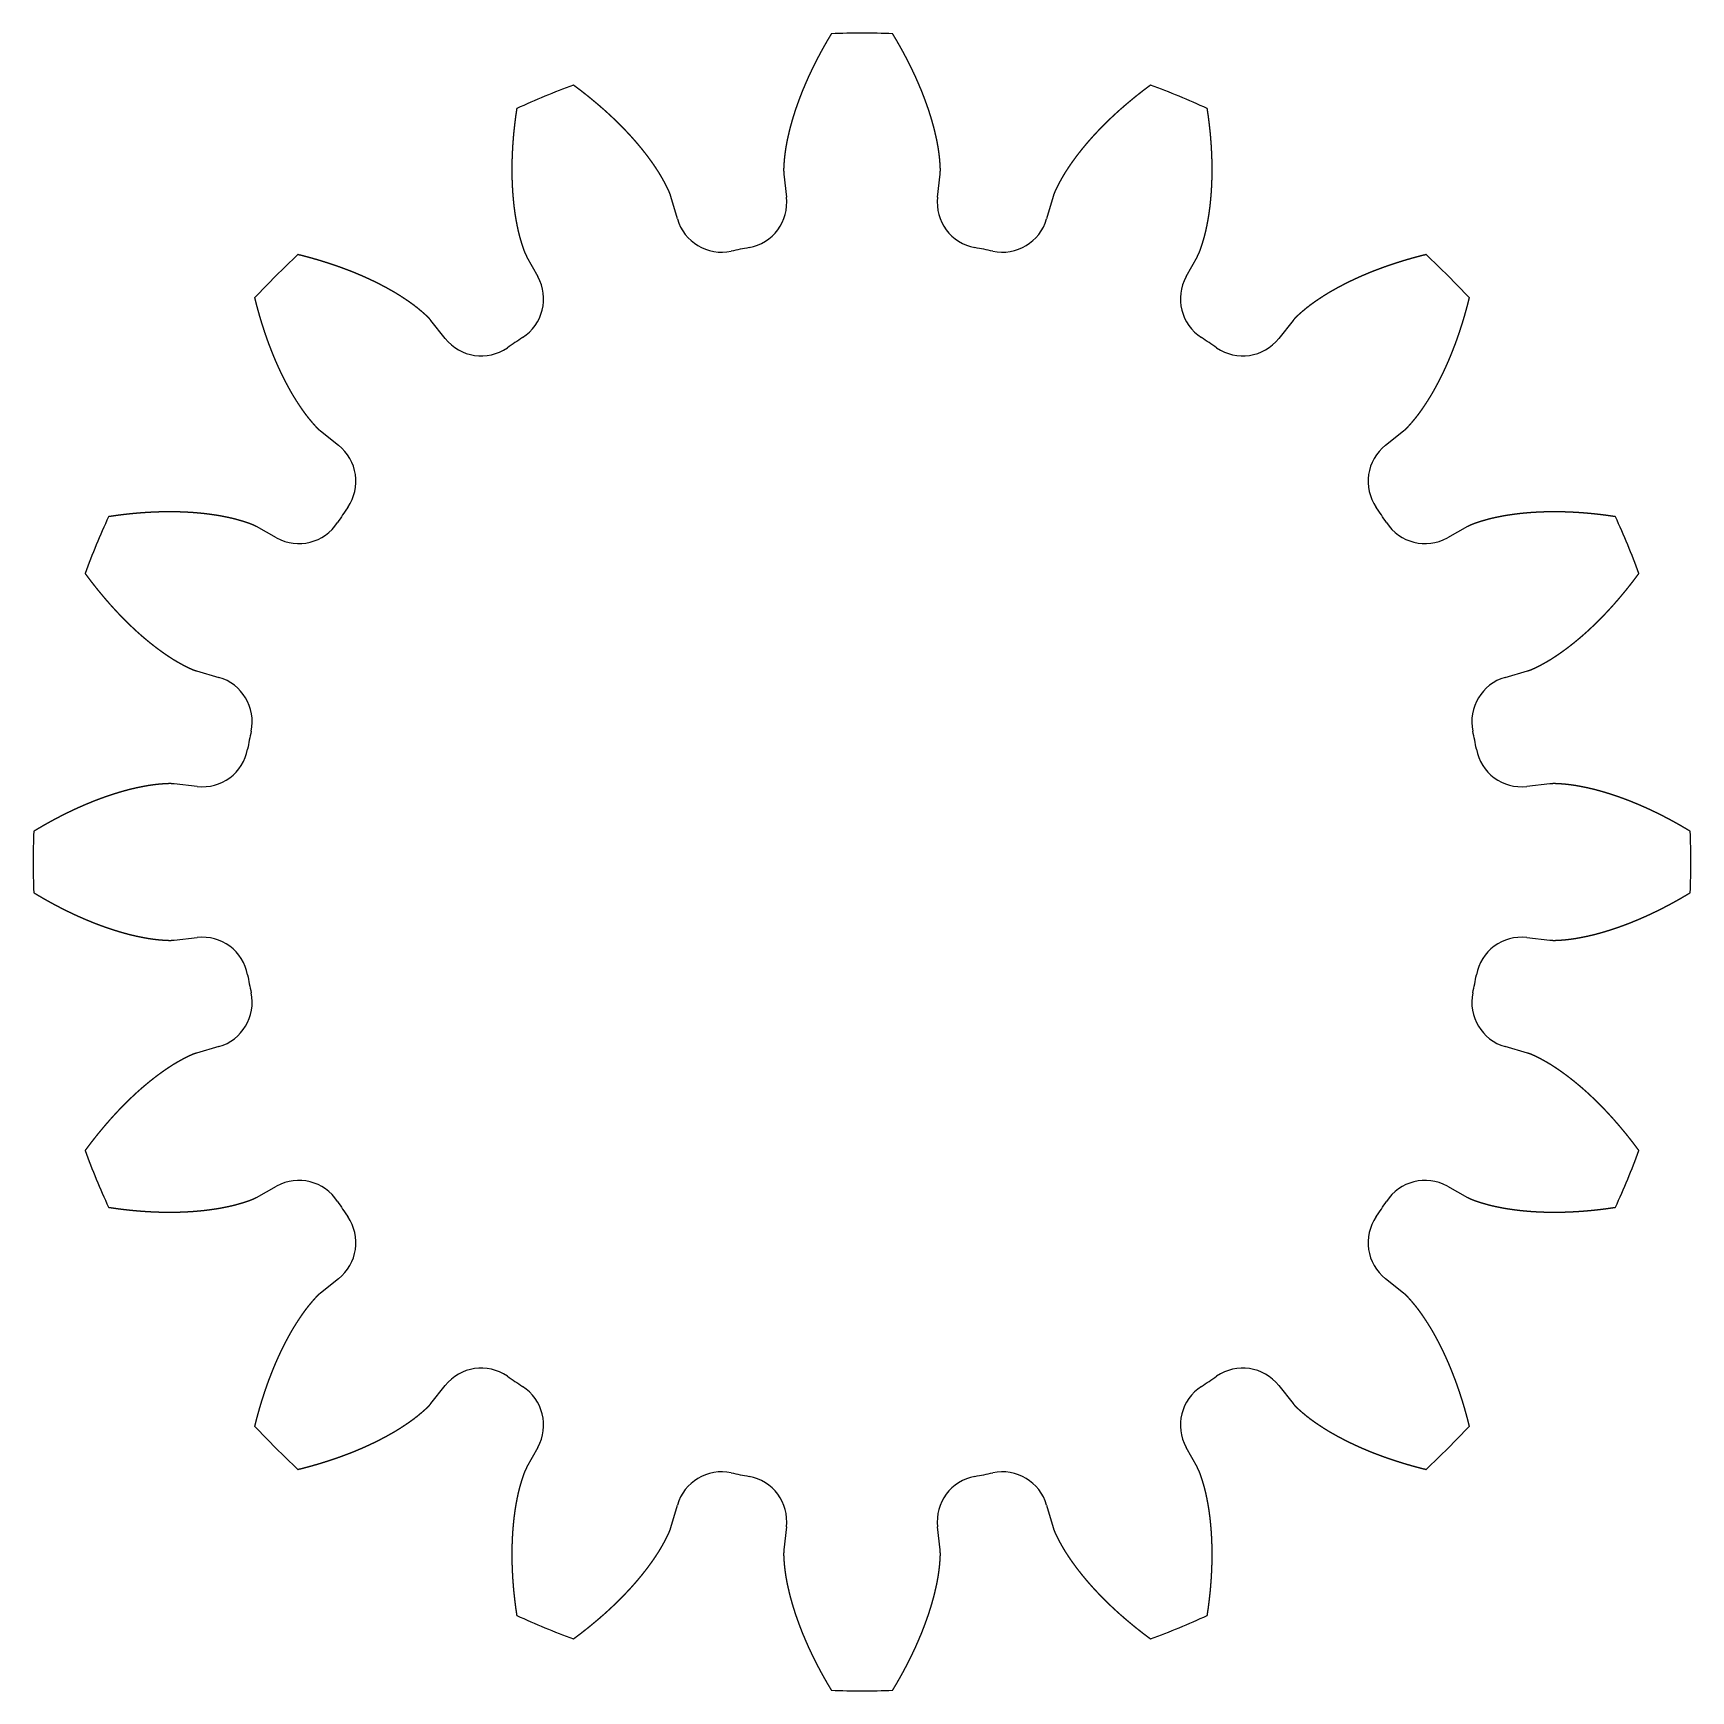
# Model space of a CAD drawing. Header units: millimetres. Extents: x -27 to 27, y -27 to 27.
import ezdxf

# ---------------------------------------------------------------- set-up
doc = ezdxf.new("R2010")
doc.units = ezdxf.units.MM
doc.layers.get('0').update_dxf_attribs({"linetype": 'CONTINUOUS'})

msp = doc.modelspace()

# ---------------------------------------------------------------- linework, layer by layer
for p, q in [((-2.545, 22.409), (-2.46, 21.658)), ((2.46, 21.658), (2.545, 22.409)), ((-6.015, 20.95), (-6.224, 21.677)), ((6.224, 21.677), (6.015, 20.95)), ((-10.926, 19.729), (-10.561, 19.068)), ((10.561, 19.068), (10.926, 19.729)), ((-13.575, 17.054), (-14.046, 17.645)), ((14.046, 17.645), (13.575, 17.054)), ((-17.645, 14.046), (-17.054, 13.575)), ((17.054, 13.575), (17.645, 14.046)), ((-19.068, 10.561), (-19.729, 10.926)), ((19.729, 10.926), (19.068, 10.561)), ((-21.677, 6.224), (-20.95, 6.015)), ((20.95, 6.015), (21.677, 6.224)), ((-21.658, 2.46), (-22.409, 2.545)), ((22.409, 2.545), (21.658, 2.46)), ((-22.409, -2.545), (-21.658, -2.46)), ((21.658, -2.46), (22.409, -2.545)), ((-20.95, -6.015), (-21.677, -6.224)), ((21.677, -6.224), (20.95, -6.015)), ((-19.729, -10.926), (-19.068, -10.561)), ((19.068, -10.561), (19.729, -10.926)), ((-17.054, -13.575), (-17.645, -14.046)), ((17.645, -14.046), (17.054, -13.575)), ((-14.046, -17.645), (-13.575, -17.054)), ((13.575, -17.054), (14.046, -17.645)), ((-10.561, -19.068), (-10.926, -19.729)), ((10.926, -19.729), (10.561, -19.068)), ((-6.224, -21.677), (-6.015, -20.95)), ((6.015, -20.95), (6.224, -21.677)), ((-2.46, -21.658), (-2.545, -22.409)), ((2.545, -22.409), (2.46, -21.658))]:
    msp.add_line(p, q)
for centre, radius, start, end in [((0, 0), 27, 87.881, 92.119), ((0, 0), 27, 110.381, 114.619), ((0, 0), 27, 65.381, 69.619), ((-3.95, 21.489), 1.5, -79.5834, 6.4499), ((3.95, 21.489), 1.5, 173.5501, 259.5834), ((-4.574, 21.365), 1.5, 196.0501, 282.0834), ((4.574, 21.365), 1.5, 257.9166, 343.9499), ((0, 0), 20.349, 100.4166, 102.0834), ((0, 0), 20.349, 77.9166, 79.5834), ((0, 0), 27, 132.881, 137.119), ((0, 0), 27, 42.881, 47.119), ((-11.873, 18.342), 1.5, -57.0834, 28.9499), ((11.873, 18.342), 1.5, 151.0501, 237.0834), ((-12.402, 17.988), 1.5, 218.5501, 304.5834), ((0, 0), 20.349, 122.9166, 124.5834), ((0, 0), 20.349, 55.4166, 57.0834), ((12.402, 17.988), 1.5, 235.4166, 321.4499), ((-17.988, 12.402), 1.5, -34.5834, 51.4499), ((17.988, 12.402), 1.5, 128.5501, 214.5834), ((0, 0), 20.349, 145.4166, 147.0834), ((0, 0), 20.349, 32.9166, 34.5834), ((0, 0), 27, 155.381, 159.619), ((-18.342, 11.873), 1.5, 241.0501, 327.0834), ((18.342, 11.873), 1.5, 212.9166, 298.9499), ((0, 0), 27, 20.381, 24.619), ((-21.365, 4.574), 1.5, -12.0834, 73.9499), ((21.365, 4.574), 1.5, 106.0501, 192.0834), ((0, 0), 20.349, 167.9166, 169.5834), ((0, 0), 20.349, 10.4166, 12.0834), ((-21.489, 3.95), 1.5, 263.5501, 349.5834), ((21.489, 3.95), 1.5, 190.4166, 276.4499), ((0, 0), 27, 177.881, 182.119), ((0, 0), 27, -2.119, 2.119), ((-21.489, -3.95), 1.5, 10.4166, 96.4499), ((21.489, -3.95), 1.5, 83.5501, 169.5834), ((0, 0), 20.349, 190.4166, 192.0834), ((0, 0), 20.349, 347.9166, 349.5834), ((-21.365, -4.574), 1.5, -73.9499, 12.0834), ((21.365, -4.574), 1.5, 167.9166, 253.9499), ((0, 0), 27, 200.381, 204.619), ((0, 0), 27, 335.381, 339.619), ((-18.342, -11.873), 1.5, 32.9166, 118.9499), ((18.342, -11.873), 1.5, 61.0501, 147.0834), ((0, 0), 20.349, 212.9166, 214.5834), ((0, 0), 20.349, 325.4166, 327.0834), ((-17.988, -12.402), 1.5, -51.4499, 34.5834), ((17.988, -12.402), 1.5, 145.4166, 231.4499), ((-12.402, -17.988), 1.5, 55.4166, 141.4499), ((12.402, -17.988), 1.5, 38.5501, 124.5834), ((0, 0), 20.349, 235.4166, 237.0834), ((-11.873, -18.342), 1.5, -28.9499, 57.0834), ((11.873, -18.342), 1.5, 122.9166, 208.9499), ((0, 0), 20.349, 302.9166, 304.5834), ((0, 0), 27, 222.881, 227.119), ((0, 0), 27, 312.881, 317.119), ((-4.574, -21.365), 1.5, 77.9166, 163.9499), ((0, 0), 20.349, 257.9166, 259.5834), ((0, 0), 20.349, 280.4166, 282.0834), ((4.574, -21.365), 1.5, 16.0501, 102.0834), ((-3.95, -21.489), 1.5, -6.4499, 79.5834), ((3.95, -21.489), 1.5, 100.4166, 186.4499), ((0, 0), 27, 245.381, 249.619), ((0, 0), 27, 290.381, 294.619), ((0, 0), 27, 267.881, 272.119)]:
    msp.add_arc(centre, radius, start, end)
for points in [[(-0.998, 26.982), (-1.006, 26.969), (-1.021, 26.944), (-1.044, 26.906), (-1.074, 26.855), (-1.112, 26.792), (-1.149, 26.728), (-1.185, 26.665), (-1.221, 26.601), (-1.257, 26.538), (-1.293, 26.474), (-1.328, 26.41), (-1.362, 26.346), (-1.397, 26.282), (-1.43, 26.218), (-1.464, 26.153), (-1.497, 26.089), (-1.53, 26.025), (-1.562, 25.96), (-1.594, 25.896), (-1.625, 25.831), (-1.656, 25.766), (-1.687, 25.702), (-1.717, 25.637), (-1.747, 25.572), (-1.776, 25.507), (-1.805, 25.442), (-1.833, 25.377), (-1.861, 25.312), (-1.889, 25.246), (-1.916, 25.181), (-1.943, 25.116), (-1.969, 25.05), (-1.995, 24.985), (-2.02, 24.919), (-2.045, 24.854), (-2.069, 24.788), (-2.093, 24.722), (-2.117, 24.657), (-2.14, 24.591), (-2.162, 24.525), (-2.184, 24.459), (-2.205, 24.393), (-2.226, 24.327), (-2.247, 24.261), (-2.267, 24.195), (-2.286, 24.129), (-2.305, 24.063), (-2.323, 23.997), (-2.341, 23.931), (-2.358, 23.864), (-2.374, 23.798), (-2.39, 23.732), (-2.405, 23.666), (-2.42, 23.599), (-2.434, 23.533), (-2.447, 23.467), (-2.46, 23.4), (-2.472, 23.334), (-2.484, 23.268), (-2.495, 23.202), (-2.504, 23.135), (-2.513, 23.069), (-2.521, 23.003), (-2.528, 22.936), (-2.534, 22.87), (-2.539, 22.804), (-2.545, 22.738), (-2.549, 22.672), (-2.552, 22.606), (-2.553, 22.54), (-2.552, 22.487), (-2.549, 22.448), (-2.546, 22.422), (-2.545, 22.409)], [(2.545, 22.409), (2.546, 22.422), (2.549, 22.448), (2.552, 22.487), (2.553, 22.54), (2.552, 22.606), (2.549, 22.672), (2.545, 22.738), (2.539, 22.804), (2.534, 22.87), (2.528, 22.936), (2.521, 23.003), (2.513, 23.069), (2.504, 23.135), (2.495, 23.202), (2.484, 23.268), (2.472, 23.334), (2.46, 23.4), (2.447, 23.467), (2.434, 23.533), (2.42, 23.599), (2.405, 23.666), (2.39, 23.732), (2.374, 23.798), (2.358, 23.864), (2.341, 23.931), (2.323, 23.997), (2.305, 24.063), (2.286, 24.129), (2.267, 24.195), (2.247, 24.261), (2.226, 24.327), (2.205, 24.393), (2.184, 24.459), (2.162, 24.525), (2.14, 24.591), (2.117, 24.657), (2.093, 24.722), (2.069, 24.788), (2.045, 24.854), (2.02, 24.919), (1.995, 24.985), (1.969, 25.05), (1.943, 25.116), (1.916, 25.181), (1.889, 25.246), (1.861, 25.312), (1.833, 25.377), (1.805, 25.442), (1.776, 25.507), (1.747, 25.572), (1.717, 25.637), (1.687, 25.702), (1.656, 25.766), (1.625, 25.831), (1.594, 25.896), (1.562, 25.96), (1.53, 26.025), (1.497, 26.089), (1.464, 26.153), (1.43, 26.218), (1.397, 26.282), (1.362, 26.346), (1.328, 26.41), (1.293, 26.474), (1.257, 26.538), (1.221, 26.601), (1.185, 26.665), (1.149, 26.728), (1.112, 26.792), (1.074, 26.855), (1.044, 26.906), (1.021, 26.944), (1.006, 26.969), (0.998, 26.982)], [(-6.224, 21.677), (-6.228, 21.689), (-6.236, 21.715), (-6.248, 21.752), (-6.267, 21.801), (-6.293, 21.862), (-6.321, 21.921), (-6.351, 21.981), (-6.381, 22.04), (-6.411, 22.099), (-6.442, 22.158), (-6.474, 22.216), (-6.506, 22.275), (-6.54, 22.333), (-6.574, 22.39), (-6.609, 22.447), (-6.645, 22.504), (-6.682, 22.561), (-6.719, 22.617), (-6.757, 22.673), (-6.795, 22.729), (-6.834, 22.785), (-6.874, 22.84), (-6.914, 22.895), (-6.954, 22.95), (-6.995, 23.005), (-7.037, 23.059), (-7.079, 23.113), (-7.122, 23.167), (-7.165, 23.221), (-7.209, 23.274), (-7.253, 23.327), (-7.297, 23.38), (-7.342, 23.433), (-7.388, 23.486), (-7.434, 23.538), (-7.48, 23.59), (-7.527, 23.642), (-7.574, 23.693), (-7.622, 23.744), (-7.67, 23.796), (-7.718, 23.846), (-7.767, 23.897), (-7.816, 23.947), (-7.866, 23.998), (-7.916, 24.048), (-7.967, 24.097), (-8.017, 24.147), (-8.069, 24.196), (-8.12, 24.245), (-8.172, 24.294), (-8.225, 24.342), (-8.277, 24.391), (-8.33, 24.439), (-8.384, 24.487), (-8.437, 24.534), (-8.492, 24.582), (-8.546, 24.629), (-8.601, 24.676), (-8.656, 24.723), (-8.712, 24.769), (-8.767, 24.816), (-8.824, 24.862), (-8.88, 24.908), (-8.937, 24.953), (-8.994, 24.999), (-9.052, 25.044), (-9.109, 25.089), (-9.167, 25.133), (-9.226, 25.178), (-9.285, 25.222), (-9.332, 25.257), (-9.367, 25.284), (-9.391, 25.301), (-9.403, 25.31)], [(9.403, 25.31), (9.391, 25.301), (9.367, 25.284), (9.332, 25.257), (9.285, 25.222), (9.226, 25.178), (9.167, 25.133), (9.109, 25.089), (9.052, 25.044), (8.994, 24.999), (8.937, 24.953), (8.88, 24.908), (8.824, 24.862), (8.767, 24.816), (8.712, 24.769), (8.656, 24.723), (8.601, 24.676), (8.546, 24.629), (8.492, 24.582), (8.437, 24.534), (8.384, 24.487), (8.33, 24.439), (8.277, 24.391), (8.225, 24.342), (8.172, 24.294), (8.12, 24.245), (8.069, 24.196), (8.017, 24.147), (7.967, 24.097), (7.916, 24.048), (7.866, 23.998), (7.816, 23.947), (7.767, 23.897), (7.718, 23.846), (7.67, 23.796), (7.622, 23.744), (7.574, 23.693), (7.527, 23.642), (7.48, 23.59), (7.434, 23.538), (7.388, 23.486), (7.342, 23.433), (7.297, 23.38), (7.253, 23.327), (7.209, 23.274), (7.165, 23.221), (7.122, 23.167), (7.079, 23.113), (7.037, 23.059), (6.995, 23.005), (6.954, 22.95), (6.914, 22.895), (6.874, 22.84), (6.834, 22.785), (6.795, 22.729), (6.757, 22.673), (6.719, 22.617), (6.682, 22.561), (6.645, 22.504), (6.609, 22.447), (6.574, 22.39), (6.54, 22.333), (6.506, 22.275), (6.474, 22.216), (6.442, 22.158), (6.411, 22.099), (6.381, 22.04), (6.351, 21.981), (6.321, 21.921), (6.293, 21.862), (6.267, 21.801), (6.248, 21.752), (6.236, 21.715), (6.228, 21.689), (6.224, 21.677)], [(-11.248, 24.546), (-11.25, 24.531), (-11.254, 24.502), (-11.261, 24.458), (-11.269, 24.4), (-11.28, 24.327), (-11.29, 24.254), (-11.299, 24.182), (-11.308, 24.109), (-11.317, 24.036), (-11.325, 23.964), (-11.333, 23.891), (-11.341, 23.819), (-11.348, 23.747), (-11.355, 23.675), (-11.361, 23.602), (-11.367, 23.53), (-11.372, 23.458), (-11.378, 23.387), (-11.382, 23.315), (-11.387, 23.243), (-11.39, 23.171), (-11.394, 23.1), (-11.397, 23.028), (-11.4, 22.957), (-11.402, 22.886), (-11.404, 22.815), (-11.405, 22.743), (-11.406, 22.673), (-11.407, 22.602), (-11.407, 22.531), (-11.406, 22.46), (-11.406, 22.39), (-11.404, 22.32), (-11.403, 22.249), (-11.4, 22.179), (-11.398, 22.109), (-11.395, 22.039), (-11.391, 21.97), (-11.387, 21.9), (-11.383, 21.831), (-11.378, 21.761), (-11.372, 21.692), (-11.366, 21.623), (-11.36, 21.555), (-11.353, 21.486), (-11.346, 21.418), (-11.338, 21.349), (-11.329, 21.281), (-11.32, 21.213), (-11.311, 21.146), (-11.301, 21.078), (-11.29, 21.011), (-11.279, 20.944), (-11.267, 20.877), (-11.254, 20.81), (-11.241, 20.744), (-11.228, 20.678), (-11.214, 20.612), (-11.199, 20.546), (-11.184, 20.481), (-11.167, 20.416), (-11.15, 20.351), (-11.132, 20.287), (-11.113, 20.223), (-11.093, 20.16), (-11.073, 20.096), (-11.052, 20.033), (-11.031, 19.971), (-11.009, 19.908), (-10.984, 19.847), (-10.963, 19.799), (-10.945, 19.764), (-10.933, 19.741), (-10.926, 19.729)], [(10.926, 19.729), (10.933, 19.741), (10.945, 19.764), (10.963, 19.799), (10.984, 19.847), (11.009, 19.908), (11.031, 19.971), (11.052, 20.033), (11.073, 20.096), (11.093, 20.16), (11.113, 20.223), (11.132, 20.287), (11.15, 20.351), (11.167, 20.416), (11.184, 20.481), (11.199, 20.546), (11.214, 20.612), (11.228, 20.678), (11.241, 20.744), (11.254, 20.81), (11.267, 20.877), (11.279, 20.944), (11.29, 21.011), (11.301, 21.078), (11.311, 21.146), (11.32, 21.213), (11.329, 21.281), (11.338, 21.349), (11.346, 21.418), (11.353, 21.486), (11.36, 21.555), (11.366, 21.623), (11.372, 21.692), (11.378, 21.761), (11.383, 21.831), (11.387, 21.9), (11.391, 21.97), (11.395, 22.039), (11.398, 22.109), (11.4, 22.179), (11.403, 22.249), (11.404, 22.32), (11.406, 22.39), (11.406, 22.46), (11.407, 22.531), (11.407, 22.602), (11.406, 22.673), (11.405, 22.743), (11.404, 22.815), (11.402, 22.886), (11.4, 22.957), (11.397, 23.028), (11.394, 23.1), (11.39, 23.171), (11.387, 23.243), (11.382, 23.315), (11.378, 23.387), (11.372, 23.458), (11.367, 23.53), (11.361, 23.602), (11.355, 23.675), (11.348, 23.747), (11.341, 23.819), (11.333, 23.891), (11.325, 23.964), (11.317, 24.036), (11.308, 24.109), (11.299, 24.182), (11.29, 24.254), (11.28, 24.327), (11.269, 24.4), (11.261, 24.458), (11.254, 24.502), (11.25, 24.531), (11.248, 24.546)], [(-14.046, 17.645), (-14.054, 17.655), (-14.071, 17.675), (-14.097, 17.705), (-14.133, 17.743), (-14.18, 17.789), (-14.229, 17.834), (-14.279, 17.877), (-14.329, 17.921), (-14.38, 17.963), (-14.431, 18.006), (-14.483, 18.048), (-14.535, 18.089), (-14.588, 18.13), (-14.642, 18.17), (-14.696, 18.209), (-14.752, 18.248), (-14.807, 18.286), (-14.863, 18.324), (-14.919, 18.361), (-14.976, 18.398), (-15.033, 18.435), (-15.091, 18.471), (-15.149, 18.507), (-15.207, 18.542), (-15.266, 18.577), (-15.326, 18.611), (-15.385, 18.645), (-15.445, 18.678), (-15.506, 18.711), (-15.567, 18.744), (-15.628, 18.776), (-15.689, 18.808), (-15.751, 18.84), (-15.813, 18.871), (-15.875, 18.901), (-15.938, 18.932), (-16.001, 18.962), (-16.064, 18.991), (-16.128, 19.02), (-16.192, 19.049), (-16.256, 19.078), (-16.321, 19.106), (-16.386, 19.133), (-16.451, 19.161), (-16.516, 19.188), (-16.582, 19.214), (-16.648, 19.241), (-16.714, 19.266), (-16.78, 19.292), (-16.847, 19.317), (-16.914, 19.342), (-16.981, 19.367), (-17.049, 19.391), (-17.116, 19.415), (-17.184, 19.438), (-17.252, 19.461), (-17.321, 19.484), (-17.389, 19.506), (-17.458, 19.528), (-17.527, 19.55), (-17.597, 19.572), (-17.666, 19.593), (-17.736, 19.613), (-17.806, 19.634), (-17.876, 19.654), (-17.946, 19.674), (-18.017, 19.693), (-18.088, 19.712), (-18.159, 19.731), (-18.23, 19.749), (-18.287, 19.763), (-18.33, 19.774), (-18.359, 19.781), (-18.373, 19.785)], [(18.373, 19.785), (18.359, 19.781), (18.33, 19.774), (18.287, 19.763), (18.23, 19.749), (18.159, 19.731), (18.088, 19.712), (18.017, 19.693), (17.946, 19.674), (17.876, 19.654), (17.806, 19.634), (17.736, 19.613), (17.666, 19.593), (17.597, 19.572), (17.527, 19.55), (17.458, 19.528), (17.389, 19.506), (17.321, 19.484), (17.252, 19.461), (17.184, 19.438), (17.116, 19.415), (17.049, 19.391), (16.981, 19.367), (16.914, 19.342), (16.847, 19.317), (16.78, 19.292), (16.714, 19.266), (16.648, 19.241), (16.582, 19.214), (16.516, 19.188), (16.451, 19.161), (16.386, 19.133), (16.321, 19.106), (16.256, 19.078), (16.192, 19.049), (16.128, 19.02), (16.064, 18.991), (16.001, 18.962), (15.938, 18.932), (15.875, 18.901), (15.813, 18.871), (15.751, 18.84), (15.689, 18.808), (15.628, 18.776), (15.567, 18.744), (15.506, 18.711), (15.445, 18.678), (15.385, 18.645), (15.326, 18.611), (15.266, 18.577), (15.207, 18.542), (15.149, 18.507), (15.091, 18.471), (15.033, 18.435), (14.976, 18.398), (14.919, 18.361), (14.863, 18.324), (14.807, 18.286), (14.752, 18.248), (14.696, 18.209), (14.642, 18.17), (14.588, 18.13), (14.535, 18.089), (14.483, 18.048), (14.431, 18.006), (14.38, 17.963), (14.329, 17.921), (14.279, 17.877), (14.229, 17.834), (14.18, 17.789), (14.133, 17.743), (14.097, 17.705), (14.071, 17.675), (14.054, 17.655), (14.046, 17.645)], [(-19.785, 18.373), (-19.781, 18.359), (-19.774, 18.33), (-19.763, 18.287), (-19.749, 18.23), (-19.731, 18.159), (-19.712, 18.088), (-19.693, 18.017), (-19.674, 17.946), (-19.654, 17.876), (-19.634, 17.806), (-19.613, 17.736), (-19.593, 17.666), (-19.572, 17.597), (-19.55, 17.527), (-19.528, 17.458), (-19.506, 17.389), (-19.484, 17.321), (-19.461, 17.252), (-19.438, 17.184), (-19.415, 17.116), (-19.391, 17.049), (-19.367, 16.981), (-19.342, 16.914), (-19.317, 16.847), (-19.292, 16.78), (-19.266, 16.714), (-19.241, 16.648), (-19.214, 16.582), (-19.188, 16.516), (-19.161, 16.451), (-19.133, 16.386), (-19.106, 16.321), (-19.078, 16.256), (-19.049, 16.192), (-19.02, 16.128), (-18.991, 16.064), (-18.962, 16.001), (-18.932, 15.938), (-18.901, 15.875), (-18.871, 15.813), (-18.84, 15.751), (-18.808, 15.689), (-18.776, 15.628), (-18.744, 15.567), (-18.711, 15.506), (-18.678, 15.445), (-18.645, 15.385), (-18.611, 15.326), (-18.577, 15.266), (-18.542, 15.207), (-18.507, 15.149), (-18.471, 15.091), (-18.435, 15.033), (-18.398, 14.976), (-18.361, 14.919), (-18.324, 14.863), (-18.286, 14.807), (-18.248, 14.752), (-18.209, 14.696), (-18.17, 14.642), (-18.13, 14.588), (-18.089, 14.535), (-18.048, 14.483), (-18.006, 14.431), (-17.963, 14.38), (-17.921, 14.329), (-17.877, 14.279), (-17.834, 14.229), (-17.789, 14.18), (-17.743, 14.133), (-17.705, 14.097), (-17.675, 14.071), (-17.655, 14.054), (-17.645, 14.046)], [(17.645, 14.046), (17.655, 14.054), (17.675, 14.071), (17.705, 14.097), (17.743, 14.133), (17.789, 14.18), (17.834, 14.229), (17.877, 14.279), (17.921, 14.329), (17.963, 14.38), (18.006, 14.431), (18.048, 14.483), (18.089, 14.535), (18.13, 14.588), (18.17, 14.642), (18.209, 14.696), (18.248, 14.752), (18.286, 14.807), (18.324, 14.863), (18.361, 14.919), (18.398, 14.976), (18.435, 15.033), (18.471, 15.091), (18.507, 15.149), (18.542, 15.207), (18.577, 15.266), (18.611, 15.326), (18.645, 15.385), (18.678, 15.445), (18.711, 15.506), (18.744, 15.567), (18.776, 15.628), (18.808, 15.689), (18.84, 15.751), (18.871, 15.813), (18.901, 15.875), (18.932, 15.938), (18.962, 16.001), (18.991, 16.064), (19.02, 16.128), (19.049, 16.192), (19.078, 16.256), (19.106, 16.321), (19.133, 16.386), (19.161, 16.451), (19.188, 16.516), (19.214, 16.582), (19.241, 16.648), (19.266, 16.714), (19.292, 16.78), (19.317, 16.847), (19.342, 16.914), (19.367, 16.981), (19.391, 17.049), (19.415, 17.116), (19.438, 17.184), (19.461, 17.252), (19.484, 17.321), (19.506, 17.389), (19.528, 17.458), (19.55, 17.527), (19.572, 17.597), (19.593, 17.666), (19.613, 17.736), (19.634, 17.806), (19.654, 17.876), (19.674, 17.946), (19.693, 18.017), (19.712, 18.088), (19.731, 18.159), (19.749, 18.23), (19.763, 18.287), (19.774, 18.33), (19.781, 18.359), (19.785, 18.373)], [(-19.729, 10.926), (-19.741, 10.933), (-19.764, 10.945), (-19.799, 10.963), (-19.847, 10.984), (-19.908, 11.009), (-19.971, 11.031), (-20.033, 11.052), (-20.096, 11.073), (-20.16, 11.093), (-20.223, 11.113), (-20.287, 11.132), (-20.351, 11.15), (-20.416, 11.167), (-20.481, 11.184), (-20.546, 11.199), (-20.612, 11.214), (-20.678, 11.228), (-20.744, 11.241), (-20.81, 11.254), (-20.877, 11.267), (-20.944, 11.279), (-21.011, 11.29), (-21.078, 11.301), (-21.146, 11.311), (-21.213, 11.32), (-21.281, 11.329), (-21.349, 11.338), (-21.418, 11.346), (-21.486, 11.353), (-21.555, 11.36), (-21.623, 11.366), (-21.692, 11.372), (-21.761, 11.378), (-21.831, 11.383), (-21.9, 11.387), (-21.97, 11.391), (-22.039, 11.395), (-22.109, 11.398), (-22.179, 11.4), (-22.249, 11.403), (-22.32, 11.404), (-22.39, 11.406), (-22.46, 11.406), (-22.531, 11.407), (-22.602, 11.407), (-22.673, 11.406), (-22.743, 11.405), (-22.815, 11.404), (-22.886, 11.402), (-22.957, 11.4), (-23.028, 11.397), (-23.1, 11.394), (-23.171, 11.39), (-23.243, 11.387), (-23.315, 11.382), (-23.387, 11.378), (-23.458, 11.372), (-23.53, 11.367), (-23.602, 11.361), (-23.675, 11.355), (-23.747, 11.348), (-23.819, 11.341), (-23.891, 11.333), (-23.964, 11.325), (-24.036, 11.317), (-24.109, 11.308), (-24.182, 11.299), (-24.254, 11.29), (-24.327, 11.28), (-24.4, 11.269), (-24.458, 11.261), (-24.502, 11.254), (-24.531, 11.25), (-24.546, 11.248)], [(24.546, 11.248), (24.531, 11.25), (24.502, 11.254), (24.458, 11.261), (24.4, 11.269), (24.327, 11.28), (24.254, 11.29), (24.182, 11.299), (24.109, 11.308), (24.036, 11.317), (23.964, 11.325), (23.891, 11.333), (23.819, 11.341), (23.747, 11.348), (23.675, 11.355), (23.602, 11.361), (23.53, 11.367), (23.458, 11.372), (23.387, 11.378), (23.315, 11.382), (23.243, 11.387), (23.171, 11.39), (23.1, 11.394), (23.028, 11.397), (22.957, 11.4), (22.886, 11.402), (22.815, 11.404), (22.743, 11.405), (22.673, 11.406), (22.602, 11.407), (22.531, 11.407), (22.46, 11.406), (22.39, 11.406), (22.32, 11.404), (22.249, 11.403), (22.179, 11.4), (22.109, 11.398), (22.039, 11.395), (21.97, 11.391), (21.9, 11.387), (21.831, 11.383), (21.761, 11.378), (21.692, 11.372), (21.623, 11.366), (21.555, 11.36), (21.486, 11.353), (21.418, 11.346), (21.349, 11.338), (21.281, 11.329), (21.213, 11.32), (21.146, 11.311), (21.078, 11.301), (21.011, 11.29), (20.944, 11.279), (20.877, 11.267), (20.81, 11.254), (20.744, 11.241), (20.678, 11.228), (20.612, 11.214), (20.546, 11.199), (20.481, 11.184), (20.416, 11.167), (20.351, 11.15), (20.287, 11.132), (20.223, 11.113), (20.16, 11.093), (20.096, 11.073), (20.033, 11.052), (19.971, 11.031), (19.908, 11.009), (19.847, 10.984), (19.799, 10.963), (19.764, 10.945), (19.741, 10.933), (19.729, 10.926)], [(-25.31, 9.403), (-25.301, 9.391), (-25.284, 9.367), (-25.257, 9.332), (-25.222, 9.285), (-25.178, 9.226), (-25.133, 9.167), (-25.089, 9.109), (-25.044, 9.052), (-24.999, 8.994), (-24.953, 8.937), (-24.908, 8.88), (-24.862, 8.824), (-24.816, 8.767), (-24.769, 8.712), (-24.723, 8.656), (-24.676, 8.601), (-24.629, 8.546), (-24.582, 8.492), (-24.534, 8.437), (-24.487, 8.384), (-24.439, 8.33), (-24.391, 8.277), (-24.342, 8.225), (-24.294, 8.172), (-24.245, 8.12), (-24.196, 8.069), (-24.147, 8.017), (-24.097, 7.967), (-24.048, 7.916), (-23.998, 7.866), (-23.947, 7.816), (-23.897, 7.767), (-23.846, 7.718), (-23.796, 7.67), (-23.744, 7.622), (-23.693, 7.574), (-23.642, 7.527), (-23.59, 7.48), (-23.538, 7.434), (-23.486, 7.388), (-23.433, 7.342), (-23.38, 7.297), (-23.327, 7.253), (-23.274, 7.209), (-23.221, 7.165), (-23.167, 7.122), (-23.113, 7.079), (-23.059, 7.037), (-23.005, 6.995), (-22.95, 6.954), (-22.895, 6.914), (-22.84, 6.874), (-22.785, 6.834), (-22.729, 6.795), (-22.673, 6.757), (-22.617, 6.719), (-22.561, 6.682), (-22.504, 6.645), (-22.447, 6.609), (-22.39, 6.574), (-22.333, 6.54), (-22.275, 6.506), (-22.216, 6.474), (-22.158, 6.442), (-22.099, 6.411), (-22.04, 6.381), (-21.981, 6.351), (-21.921, 6.321), (-21.862, 6.293), (-21.801, 6.267), (-21.752, 6.248), (-21.715, 6.236), (-21.689, 6.228), (-21.677, 6.224)], [(21.677, 6.224), (21.689, 6.228), (21.715, 6.236), (21.752, 6.248), (21.801, 6.267), (21.862, 6.293), (21.921, 6.321), (21.981, 6.351), (22.04, 6.381), (22.099, 6.411), (22.158, 6.442), (22.216, 6.474), (22.275, 6.506), (22.333, 6.54), (22.39, 6.574), (22.447, 6.609), (22.504, 6.645), (22.561, 6.682), (22.617, 6.719), (22.673, 6.757), (22.729, 6.795), (22.785, 6.834), (22.84, 6.874), (22.895, 6.914), (22.95, 6.954), (23.005, 6.995), (23.059, 7.037), (23.113, 7.079), (23.167, 7.122), (23.221, 7.165), (23.274, 7.209), (23.327, 7.253), (23.38, 7.297), (23.433, 7.342), (23.486, 7.388), (23.538, 7.434), (23.59, 7.48), (23.642, 7.527), (23.693, 7.574), (23.744, 7.622), (23.796, 7.67), (23.846, 7.718), (23.897, 7.767), (23.947, 7.816), (23.998, 7.866), (24.048, 7.916), (24.097, 7.967), (24.147, 8.017), (24.196, 8.069), (24.245, 8.12), (24.294, 8.172), (24.342, 8.225), (24.391, 8.277), (24.439, 8.33), (24.487, 8.384), (24.534, 8.437), (24.582, 8.492), (24.629, 8.546), (24.676, 8.601), (24.723, 8.656), (24.769, 8.712), (24.816, 8.767), (24.862, 8.824), (24.908, 8.88), (24.953, 8.937), (24.999, 8.994), (25.044, 9.052), (25.089, 9.109), (25.133, 9.167), (25.178, 9.226), (25.222, 9.285), (25.257, 9.332), (25.284, 9.367), (25.301, 9.391), (25.31, 9.403)], [(-22.409, 2.545), (-22.422, 2.546), (-22.448, 2.549), (-22.487, 2.552), (-22.54, 2.553), (-22.606, 2.552), (-22.672, 2.549), (-22.738, 2.545), (-22.804, 2.539), (-22.87, 2.534), (-22.936, 2.528), (-23.003, 2.521), (-23.069, 2.513), (-23.135, 2.504), (-23.202, 2.495), (-23.268, 2.484), (-23.334, 2.472), (-23.4, 2.46), (-23.467, 2.447), (-23.533, 2.434), (-23.599, 2.42), (-23.666, 2.405), (-23.732, 2.39), (-23.798, 2.374), (-23.864, 2.358), (-23.931, 2.341), (-23.997, 2.323), (-24.063, 2.305), (-24.129, 2.286), (-24.195, 2.267), (-24.261, 2.247), (-24.327, 2.226), (-24.393, 2.205), (-24.459, 2.184), (-24.525, 2.162), (-24.591, 2.14), (-24.657, 2.117), (-24.722, 2.093), (-24.788, 2.069), (-24.854, 2.045), (-24.919, 2.02), (-24.985, 1.995), (-25.05, 1.969), (-25.116, 1.943), (-25.181, 1.916), (-25.246, 1.889), (-25.312, 1.861), (-25.377, 1.833), (-25.442, 1.805), (-25.507, 1.776), (-25.572, 1.747), (-25.637, 1.717), (-25.702, 1.687), (-25.766, 1.656), (-25.831, 1.625), (-25.896, 1.594), (-25.96, 1.562), (-26.025, 1.53), (-26.089, 1.497), (-26.153, 1.464), (-26.218, 1.43), (-26.282, 1.397), (-26.346, 1.362), (-26.41, 1.328), (-26.474, 1.293), (-26.538, 1.257), (-26.601, 1.221), (-26.665, 1.185), (-26.728, 1.149), (-26.792, 1.112), (-26.855, 1.074), (-26.906, 1.044), (-26.944, 1.021), (-26.969, 1.006), (-26.982, 0.998)], [(26.982, 0.998), (26.969, 1.006), (26.944, 1.021), (26.906, 1.044), (26.855, 1.074), (26.792, 1.112), (26.728, 1.149), (26.665, 1.185), (26.601, 1.221), (26.538, 1.257), (26.474, 1.293), (26.41, 1.328), (26.346, 1.362), (26.282, 1.397), (26.218, 1.43), (26.153, 1.464), (26.089, 1.497), (26.025, 1.53), (25.96, 1.562), (25.896, 1.594), (25.831, 1.625), (25.766, 1.656), (25.702, 1.687), (25.637, 1.717), (25.572, 1.747), (25.507, 1.776), (25.442, 1.805), (25.377, 1.833), (25.312, 1.861), (25.246, 1.889), (25.181, 1.916), (25.116, 1.943), (25.05, 1.969), (24.985, 1.995), (24.919, 2.02), (24.854, 2.045), (24.788, 2.069), (24.722, 2.093), (24.657, 2.117), (24.591, 2.14), (24.525, 2.162), (24.459, 2.184), (24.393, 2.205), (24.327, 2.226), (24.261, 2.247), (24.195, 2.267), (24.129, 2.286), (24.063, 2.305), (23.997, 2.323), (23.931, 2.341), (23.864, 2.358), (23.798, 2.374), (23.732, 2.39), (23.666, 2.405), (23.599, 2.42), (23.533, 2.434), (23.467, 2.447), (23.4, 2.46), (23.334, 2.472), (23.268, 2.484), (23.202, 2.495), (23.135, 2.504), (23.069, 2.513), (23.003, 2.521), (22.936, 2.528), (22.87, 2.534), (22.804, 2.539), (22.738, 2.545), (22.672, 2.549), (22.606, 2.552), (22.54, 2.553), (22.487, 2.552), (22.448, 2.549), (22.422, 2.546), (22.409, 2.545)], [(-26.982, -0.998), (-26.969, -1.006), (-26.944, -1.021), (-26.906, -1.044), (-26.855, -1.074), (-26.792, -1.112), (-26.728, -1.149), (-26.665, -1.185), (-26.601, -1.221), (-26.538, -1.257), (-26.474, -1.293), (-26.41, -1.328), (-26.346, -1.362), (-26.282, -1.397), (-26.218, -1.43), (-26.153, -1.464), (-26.089, -1.497), (-26.025, -1.53), (-25.96, -1.562), (-25.896, -1.594), (-25.831, -1.625), (-25.766, -1.656), (-25.702, -1.687), (-25.637, -1.717), (-25.572, -1.747), (-25.507, -1.776), (-25.442, -1.805), (-25.377, -1.833), (-25.312, -1.861), (-25.246, -1.889), (-25.181, -1.916), (-25.116, -1.943), (-25.05, -1.969), (-24.985, -1.995), (-24.919, -2.02), (-24.854, -2.045), (-24.788, -2.069), (-24.722, -2.093), (-24.657, -2.117), (-24.591, -2.14), (-24.525, -2.162), (-24.459, -2.184), (-24.393, -2.205), (-24.327, -2.226), (-24.261, -2.247), (-24.195, -2.267), (-24.129, -2.286), (-24.063, -2.305), (-23.997, -2.323), (-23.931, -2.341), (-23.864, -2.358), (-23.798, -2.374), (-23.732, -2.39), (-23.666, -2.405), (-23.599, -2.42), (-23.533, -2.434), (-23.467, -2.447), (-23.4, -2.46), (-23.334, -2.472), (-23.268, -2.484), (-23.202, -2.495), (-23.135, -2.504), (-23.069, -2.513), (-23.003, -2.521), (-22.936, -2.528), (-22.87, -2.534), (-22.804, -2.539), (-22.738, -2.545), (-22.672, -2.549), (-22.606, -2.552), (-22.54, -2.553), (-22.487, -2.552), (-22.448, -2.549), (-22.422, -2.546), (-22.409, -2.545)], [(22.409, -2.545), (22.422, -2.546), (22.448, -2.549), (22.487, -2.552), (22.54, -2.553), (22.606, -2.552), (22.672, -2.549), (22.738, -2.545), (22.804, -2.539), (22.87, -2.534), (22.936, -2.528), (23.003, -2.521), (23.069, -2.513), (23.135, -2.504), (23.202, -2.495), (23.268, -2.484), (23.334, -2.472), (23.4, -2.46), (23.467, -2.447), (23.533, -2.434), (23.599, -2.42), (23.666, -2.405), (23.732, -2.39), (23.798, -2.374), (23.864, -2.358), (23.931, -2.341), (23.997, -2.323), (24.063, -2.305), (24.129, -2.286), (24.195, -2.267), (24.261, -2.247), (24.327, -2.226), (24.393, -2.205), (24.459, -2.184), (24.525, -2.162), (24.591, -2.14), (24.657, -2.117), (24.722, -2.093), (24.788, -2.069), (24.854, -2.045), (24.919, -2.02), (24.985, -1.995), (25.05, -1.969), (25.116, -1.943), (25.181, -1.916), (25.246, -1.889), (25.312, -1.861), (25.377, -1.833), (25.442, -1.805), (25.507, -1.776), (25.572, -1.747), (25.637, -1.717), (25.702, -1.687), (25.766, -1.656), (25.831, -1.625), (25.896, -1.594), (25.96, -1.562), (26.025, -1.53), (26.089, -1.497), (26.153, -1.464), (26.218, -1.43), (26.282, -1.397), (26.346, -1.362), (26.41, -1.328), (26.474, -1.293), (26.538, -1.257), (26.601, -1.221), (26.665, -1.185), (26.728, -1.149), (26.792, -1.112), (26.855, -1.074), (26.906, -1.044), (26.944, -1.021), (26.969, -1.006), (26.982, -0.998)], [(-21.677, -6.224), (-21.689, -6.228), (-21.715, -6.236), (-21.752, -6.248), (-21.801, -6.267), (-21.862, -6.293), (-21.921, -6.321), (-21.981, -6.351), (-22.04, -6.381), (-22.099, -6.411), (-22.158, -6.442), (-22.216, -6.474), (-22.275, -6.506), (-22.333, -6.54), (-22.39, -6.574), (-22.447, -6.609), (-22.504, -6.645), (-22.561, -6.682), (-22.617, -6.719), (-22.673, -6.757), (-22.729, -6.795), (-22.785, -6.834), (-22.84, -6.874), (-22.895, -6.914), (-22.95, -6.954), (-23.005, -6.995), (-23.059, -7.037), (-23.113, -7.079), (-23.167, -7.122), (-23.221, -7.165), (-23.274, -7.209), (-23.327, -7.253), (-23.38, -7.297), (-23.433, -7.342), (-23.486, -7.388), (-23.538, -7.434), (-23.59, -7.48), (-23.642, -7.527), (-23.693, -7.574), (-23.744, -7.622), (-23.796, -7.67), (-23.846, -7.718), (-23.897, -7.767), (-23.947, -7.816), (-23.998, -7.866), (-24.048, -7.916), (-24.097, -7.967), (-24.147, -8.017), (-24.196, -8.069), (-24.245, -8.12), (-24.294, -8.172), (-24.342, -8.225), (-24.391, -8.277), (-24.439, -8.33), (-24.487, -8.384), (-24.534, -8.437), (-24.582, -8.492), (-24.629, -8.546), (-24.676, -8.601), (-24.723, -8.656), (-24.769, -8.712), (-24.816, -8.767), (-24.862, -8.824), (-24.908, -8.88), (-24.953, -8.937), (-24.999, -8.994), (-25.044, -9.052), (-25.089, -9.109), (-25.133, -9.167), (-25.178, -9.226), (-25.222, -9.285), (-25.257, -9.332), (-25.284, -9.367), (-25.301, -9.391), (-25.31, -9.403)], [(25.31, -9.403), (25.301, -9.391), (25.284, -9.367), (25.257, -9.332), (25.222, -9.285), (25.178, -9.226), (25.133, -9.167), (25.089, -9.109), (25.044, -9.052), (24.999, -8.994), (24.953, -8.937), (24.908, -8.88), (24.862, -8.824), (24.816, -8.767), (24.769, -8.712), (24.723, -8.656), (24.676, -8.601), (24.629, -8.546), (24.582, -8.492), (24.534, -8.437), (24.487, -8.384), (24.439, -8.33), (24.391, -8.277), (24.342, -8.225), (24.294, -8.172), (24.245, -8.12), (24.196, -8.069), (24.147, -8.017), (24.097, -7.967), (24.048, -7.916), (23.998, -7.866), (23.947, -7.816), (23.897, -7.767), (23.846, -7.718), (23.796, -7.67), (23.744, -7.622), (23.693, -7.574), (23.642, -7.527), (23.59, -7.48), (23.538, -7.434), (23.486, -7.388), (23.433, -7.342), (23.38, -7.297), (23.327, -7.253), (23.274, -7.209), (23.221, -7.165), (23.167, -7.122), (23.113, -7.079), (23.059, -7.037), (23.005, -6.995), (22.95, -6.954), (22.895, -6.914), (22.84, -6.874), (22.785, -6.834), (22.729, -6.795), (22.673, -6.757), (22.617, -6.719), (22.561, -6.682), (22.504, -6.645), (22.447, -6.609), (22.39, -6.574), (22.333, -6.54), (22.275, -6.506), (22.216, -6.474), (22.158, -6.442), (22.099, -6.411), (22.04, -6.381), (21.981, -6.351), (21.921, -6.321), (21.862, -6.293), (21.801, -6.267), (21.752, -6.248), (21.715, -6.236), (21.689, -6.228), (21.677, -6.224)], [(-24.546, -11.248), (-24.531, -11.25), (-24.502, -11.254), (-24.458, -11.261), (-24.4, -11.269), (-24.327, -11.28), (-24.254, -11.29), (-24.182, -11.299), (-24.109, -11.308), (-24.036, -11.317), (-23.964, -11.325), (-23.891, -11.333), (-23.819, -11.341), (-23.747, -11.348), (-23.675, -11.355), (-23.602, -11.361), (-23.53, -11.367), (-23.458, -11.372), (-23.387, -11.378), (-23.315, -11.382), (-23.243, -11.387), (-23.171, -11.39), (-23.1, -11.394), (-23.028, -11.397), (-22.957, -11.4), (-22.886, -11.402), (-22.815, -11.404), (-22.743, -11.405), (-22.673, -11.406), (-22.602, -11.407), (-22.531, -11.407), (-22.46, -11.406), (-22.39, -11.406), (-22.32, -11.404), (-22.249, -11.403), (-22.179, -11.4), (-22.109, -11.398), (-22.039, -11.395), (-21.97, -11.391), (-21.9, -11.387), (-21.831, -11.383), (-21.761, -11.378), (-21.692, -11.372), (-21.623, -11.366), (-21.555, -11.36), (-21.486, -11.353), (-21.418, -11.346), (-21.349, -11.338), (-21.281, -11.329), (-21.213, -11.32), (-21.146, -11.311), (-21.078, -11.301), (-21.011, -11.29), (-20.944, -11.279), (-20.877, -11.267), (-20.81, -11.254), (-20.744, -11.241), (-20.678, -11.228), (-20.612, -11.214), (-20.546, -11.199), (-20.481, -11.184), (-20.416, -11.167), (-20.351, -11.15), (-20.287, -11.132), (-20.223, -11.113), (-20.16, -11.093), (-20.096, -11.073), (-20.033, -11.052), (-19.971, -11.031), (-19.908, -11.009), (-19.847, -10.984), (-19.799, -10.963), (-19.764, -10.945), (-19.741, -10.933), (-19.729, -10.926)], [(19.729, -10.926), (19.741, -10.933), (19.764, -10.945), (19.799, -10.963), (19.847, -10.984), (19.908, -11.009), (19.971, -11.031), (20.033, -11.052), (20.096, -11.073), (20.16, -11.093), (20.223, -11.113), (20.287, -11.132), (20.351, -11.15), (20.416, -11.167), (20.481, -11.184), (20.546, -11.199), (20.612, -11.214), (20.678, -11.228), (20.744, -11.241), (20.81, -11.254), (20.877, -11.267), (20.944, -11.279), (21.011, -11.29), (21.078, -11.301), (21.146, -11.311), (21.213, -11.32), (21.281, -11.329), (21.349, -11.338), (21.418, -11.346), (21.486, -11.353), (21.555, -11.36), (21.623, -11.366), (21.692, -11.372), (21.761, -11.378), (21.831, -11.383), (21.9, -11.387), (21.97, -11.391), (22.039, -11.395), (22.109, -11.398), (22.179, -11.4), (22.249, -11.403), (22.32, -11.404), (22.39, -11.406), (22.46, -11.406), (22.531, -11.407), (22.602, -11.407), (22.673, -11.406), (22.743, -11.405), (22.815, -11.404), (22.886, -11.402), (22.957, -11.4), (23.028, -11.397), (23.1, -11.394), (23.171, -11.39), (23.243, -11.387), (23.315, -11.382), (23.387, -11.378), (23.458, -11.372), (23.53, -11.367), (23.602, -11.361), (23.675, -11.355), (23.747, -11.348), (23.819, -11.341), (23.891, -11.333), (23.964, -11.325), (24.036, -11.317), (24.109, -11.308), (24.182, -11.299), (24.254, -11.29), (24.327, -11.28), (24.4, -11.269), (24.458, -11.261), (24.502, -11.254), (24.531, -11.25), (24.546, -11.248)], [(-17.645, -14.046), (-17.655, -14.054), (-17.675, -14.071), (-17.705, -14.097), (-17.743, -14.133), (-17.789, -14.18), (-17.834, -14.229), (-17.877, -14.279), (-17.921, -14.329), (-17.963, -14.38), (-18.006, -14.431), (-18.048, -14.483), (-18.089, -14.535), (-18.13, -14.588), (-18.17, -14.642), (-18.209, -14.696), (-18.248, -14.752), (-18.286, -14.807), (-18.324, -14.863), (-18.361, -14.919), (-18.398, -14.976), (-18.435, -15.033), (-18.471, -15.091), (-18.507, -15.149), (-18.542, -15.207), (-18.577, -15.266), (-18.611, -15.326), (-18.645, -15.385), (-18.678, -15.445), (-18.711, -15.506), (-18.744, -15.567), (-18.776, -15.628), (-18.808, -15.689), (-18.84, -15.751), (-18.871, -15.813), (-18.901, -15.875), (-18.932, -15.938), (-18.962, -16.001), (-18.991, -16.064), (-19.02, -16.128), (-19.049, -16.192), (-19.078, -16.256), (-19.106, -16.321), (-19.133, -16.386), (-19.161, -16.451), (-19.188, -16.516), (-19.214, -16.582), (-19.241, -16.648), (-19.266, -16.714), (-19.292, -16.78), (-19.317, -16.847), (-19.342, -16.914), (-19.367, -16.981), (-19.391, -17.049), (-19.415, -17.116), (-19.438, -17.184), (-19.461, -17.252), (-19.484, -17.321), (-19.506, -17.389), (-19.528, -17.458), (-19.55, -17.527), (-19.572, -17.597), (-19.593, -17.666), (-19.613, -17.736), (-19.634, -17.806), (-19.654, -17.876), (-19.674, -17.946), (-19.693, -18.017), (-19.712, -18.088), (-19.731, -18.159), (-19.749, -18.23), (-19.763, -18.287), (-19.774, -18.33), (-19.781, -18.359), (-19.785, -18.373)], [(19.785, -18.373), (19.781, -18.359), (19.774, -18.33), (19.763, -18.287), (19.749, -18.23), (19.731, -18.159), (19.712, -18.088), (19.693, -18.017), (19.674, -17.946), (19.654, -17.876), (19.634, -17.806), (19.613, -17.736), (19.593, -17.666), (19.572, -17.597), (19.55, -17.527), (19.528, -17.458), (19.506, -17.389), (19.484, -17.321), (19.461, -17.252), (19.438, -17.184), (19.415, -17.116), (19.391, -17.049), (19.367, -16.981), (19.342, -16.914), (19.317, -16.847), (19.292, -16.78), (19.266, -16.714), (19.241, -16.648), (19.214, -16.582), (19.188, -16.516), (19.161, -16.451), (19.133, -16.386), (19.106, -16.321), (19.078, -16.256), (19.049, -16.192), (19.02, -16.128), (18.991, -16.064), (18.962, -16.001), (18.932, -15.938), (18.901, -15.875), (18.871, -15.813), (18.84, -15.751), (18.808, -15.689), (18.776, -15.628), (18.744, -15.567), (18.711, -15.506), (18.678, -15.445), (18.645, -15.385), (18.611, -15.326), (18.577, -15.266), (18.542, -15.207), (18.507, -15.149), (18.471, -15.091), (18.435, -15.033), (18.398, -14.976), (18.361, -14.919), (18.324, -14.863), (18.286, -14.807), (18.248, -14.752), (18.209, -14.696), (18.17, -14.642), (18.13, -14.588), (18.089, -14.535), (18.048, -14.483), (18.006, -14.431), (17.963, -14.38), (17.921, -14.329), (17.877, -14.279), (17.834, -14.229), (17.789, -14.18), (17.743, -14.133), (17.705, -14.097), (17.675, -14.071), (17.655, -14.054), (17.645, -14.046)], [(-18.373, -19.785), (-18.359, -19.781), (-18.33, -19.774), (-18.287, -19.763), (-18.23, -19.749), (-18.159, -19.731), (-18.088, -19.712), (-18.017, -19.693), (-17.946, -19.674), (-17.876, -19.654), (-17.806, -19.634), (-17.736, -19.613), (-17.666, -19.593), (-17.597, -19.572), (-17.527, -19.55), (-17.458, -19.528), (-17.389, -19.506), (-17.321, -19.484), (-17.252, -19.461), (-17.184, -19.438), (-17.116, -19.415), (-17.049, -19.391), (-16.981, -19.367), (-16.914, -19.342), (-16.847, -19.317), (-16.78, -19.292), (-16.714, -19.266), (-16.648, -19.241), (-16.582, -19.214), (-16.516, -19.188), (-16.451, -19.161), (-16.386, -19.133), (-16.321, -19.106), (-16.256, -19.078), (-16.192, -19.049), (-16.128, -19.02), (-16.064, -18.991), (-16.001, -18.962), (-15.938, -18.932), (-15.875, -18.901), (-15.813, -18.871), (-15.751, -18.84), (-15.689, -18.808), (-15.628, -18.776), (-15.567, -18.744), (-15.506, -18.711), (-15.445, -18.678), (-15.385, -18.645), (-15.326, -18.611), (-15.266, -18.577), (-15.207, -18.542), (-15.149, -18.507), (-15.091, -18.471), (-15.033, -18.435), (-14.976, -18.398), (-14.919, -18.361), (-14.863, -18.324), (-14.807, -18.286), (-14.752, -18.248), (-14.696, -18.209), (-14.642, -18.17), (-14.588, -18.13), (-14.535, -18.089), (-14.483, -18.048), (-14.431, -18.006), (-14.38, -17.963), (-14.329, -17.921), (-14.279, -17.877), (-14.229, -17.834), (-14.18, -17.789), (-14.133, -17.743), (-14.097, -17.705), (-14.071, -17.675), (-14.054, -17.655), (-14.046, -17.645)], [(14.046, -17.645), (14.054, -17.655), (14.071, -17.675), (14.097, -17.705), (14.133, -17.743), (14.18, -17.789), (14.229, -17.834), (14.279, -17.877), (14.329, -17.921), (14.38, -17.963), (14.431, -18.006), (14.483, -18.048), (14.535, -18.089), (14.588, -18.13), (14.642, -18.17), (14.696, -18.209), (14.752, -18.248), (14.807, -18.286), (14.863, -18.324), (14.919, -18.361), (14.976, -18.398), (15.033, -18.435), (15.091, -18.471), (15.149, -18.507), (15.207, -18.542), (15.266, -18.577), (15.326, -18.611), (15.385, -18.645), (15.445, -18.678), (15.506, -18.711), (15.567, -18.744), (15.628, -18.776), (15.689, -18.808), (15.751, -18.84), (15.813, -18.871), (15.875, -18.901), (15.938, -18.932), (16.001, -18.962), (16.064, -18.991), (16.128, -19.02), (16.192, -19.049), (16.256, -19.078), (16.321, -19.106), (16.386, -19.133), (16.451, -19.161), (16.516, -19.188), (16.582, -19.214), (16.648, -19.241), (16.714, -19.266), (16.78, -19.292), (16.847, -19.317), (16.914, -19.342), (16.981, -19.367), (17.049, -19.391), (17.116, -19.415), (17.184, -19.438), (17.252, -19.461), (17.321, -19.484), (17.389, -19.506), (17.458, -19.528), (17.527, -19.55), (17.597, -19.572), (17.666, -19.593), (17.736, -19.613), (17.806, -19.634), (17.876, -19.654), (17.946, -19.674), (18.017, -19.693), (18.088, -19.712), (18.159, -19.731), (18.23, -19.749), (18.287, -19.763), (18.33, -19.774), (18.359, -19.781), (18.373, -19.785)], [(-10.926, -19.729), (-10.933, -19.741), (-10.945, -19.764), (-10.963, -19.799), (-10.984, -19.847), (-11.009, -19.908), (-11.031, -19.971), (-11.052, -20.033), (-11.073, -20.096), (-11.093, -20.16), (-11.113, -20.223), (-11.132, -20.287), (-11.15, -20.351), (-11.167, -20.416), (-11.184, -20.481), (-11.199, -20.546), (-11.214, -20.612), (-11.228, -20.678), (-11.241, -20.744), (-11.254, -20.81), (-11.267, -20.877), (-11.279, -20.944), (-11.29, -21.011), (-11.301, -21.078), (-11.311, -21.146), (-11.32, -21.213), (-11.329, -21.281), (-11.338, -21.349), (-11.346, -21.418), (-11.353, -21.486), (-11.36, -21.555), (-11.366, -21.623), (-11.372, -21.692), (-11.378, -21.761), (-11.383, -21.831), (-11.387, -21.9), (-11.391, -21.97), (-11.395, -22.039), (-11.398, -22.109), (-11.4, -22.179), (-11.403, -22.249), (-11.404, -22.32), (-11.406, -22.39), (-11.406, -22.46), (-11.407, -22.531), (-11.407, -22.602), (-11.406, -22.673), (-11.405, -22.743), (-11.404, -22.815), (-11.402, -22.886), (-11.4, -22.957), (-11.397, -23.028), (-11.394, -23.1), (-11.39, -23.171), (-11.387, -23.243), (-11.382, -23.315), (-11.378, -23.387), (-11.372, -23.458), (-11.367, -23.53), (-11.361, -23.602), (-11.355, -23.675), (-11.348, -23.747), (-11.341, -23.819), (-11.333, -23.891), (-11.325, -23.964), (-11.317, -24.036), (-11.308, -24.109), (-11.299, -24.182), (-11.29, -24.254), (-11.28, -24.327), (-11.269, -24.4), (-11.261, -24.458), (-11.254, -24.502), (-11.25, -24.531), (-11.248, -24.546)], [(11.248, -24.546), (11.25, -24.531), (11.254, -24.502), (11.261, -24.458), (11.269, -24.4), (11.28, -24.327), (11.29, -24.254), (11.299, -24.182), (11.308, -24.109), (11.317, -24.036), (11.325, -23.964), (11.333, -23.891), (11.341, -23.819), (11.348, -23.747), (11.355, -23.675), (11.361, -23.602), (11.367, -23.53), (11.372, -23.458), (11.378, -23.387), (11.382, -23.315), (11.387, -23.243), (11.39, -23.171), (11.394, -23.1), (11.397, -23.028), (11.4, -22.957), (11.402, -22.886), (11.404, -22.815), (11.405, -22.743), (11.406, -22.673), (11.407, -22.602), (11.407, -22.531), (11.406, -22.46), (11.406, -22.39), (11.404, -22.32), (11.403, -22.249), (11.4, -22.179), (11.398, -22.109), (11.395, -22.039), (11.391, -21.97), (11.387, -21.9), (11.383, -21.831), (11.378, -21.761), (11.372, -21.692), (11.366, -21.623), (11.36, -21.555), (11.353, -21.486), (11.346, -21.418), (11.338, -21.349), (11.329, -21.281), (11.32, -21.213), (11.311, -21.146), (11.301, -21.078), (11.29, -21.011), (11.279, -20.944), (11.267, -20.877), (11.254, -20.81), (11.241, -20.744), (11.228, -20.678), (11.214, -20.612), (11.199, -20.546), (11.184, -20.481), (11.167, -20.416), (11.15, -20.351), (11.132, -20.287), (11.113, -20.223), (11.093, -20.16), (11.073, -20.096), (11.052, -20.033), (11.031, -19.971), (11.009, -19.908), (10.984, -19.847), (10.963, -19.799), (10.945, -19.764), (10.933, -19.741), (10.926, -19.729)], [(-9.403, -25.31), (-9.391, -25.301), (-9.367, -25.284), (-9.332, -25.257), (-9.285, -25.222), (-9.226, -25.178), (-9.167, -25.133), (-9.109, -25.089), (-9.052, -25.044), (-8.994, -24.999), (-8.937, -24.953), (-8.88, -24.908), (-8.824, -24.862), (-8.767, -24.816), (-8.712, -24.769), (-8.656, -24.723), (-8.601, -24.676), (-8.546, -24.629), (-8.492, -24.582), (-8.437, -24.534), (-8.384, -24.487), (-8.33, -24.439), (-8.277, -24.391), (-8.225, -24.342), (-8.172, -24.294), (-8.12, -24.245), (-8.069, -24.196), (-8.017, -24.147), (-7.967, -24.097), (-7.916, -24.048), (-7.866, -23.998), (-7.816, -23.947), (-7.767, -23.897), (-7.718, -23.846), (-7.67, -23.796), (-7.622, -23.744), (-7.574, -23.693), (-7.527, -23.642), (-7.48, -23.59), (-7.434, -23.538), (-7.388, -23.486), (-7.342, -23.433), (-7.297, -23.38), (-7.253, -23.327), (-7.209, -23.274), (-7.165, -23.221), (-7.122, -23.167), (-7.079, -23.113), (-7.037, -23.059), (-6.995, -23.005), (-6.954, -22.95), (-6.914, -22.895), (-6.874, -22.84), (-6.834, -22.785), (-6.795, -22.729), (-6.757, -22.673), (-6.719, -22.617), (-6.682, -22.561), (-6.645, -22.504), (-6.609, -22.447), (-6.574, -22.39), (-6.54, -22.333), (-6.506, -22.275), (-6.474, -22.216), (-6.442, -22.158), (-6.411, -22.099), (-6.381, -22.04), (-6.351, -21.981), (-6.321, -21.921), (-6.293, -21.862), (-6.267, -21.801), (-6.248, -21.752), (-6.236, -21.715), (-6.228, -21.689), (-6.224, -21.677)], [(6.224, -21.677), (6.228, -21.689), (6.236, -21.715), (6.248, -21.752), (6.267, -21.801), (6.293, -21.862), (6.321, -21.921), (6.351, -21.981), (6.381, -22.04), (6.411, -22.099), (6.442, -22.158), (6.474, -22.216), (6.506, -22.275), (6.54, -22.333), (6.574, -22.39), (6.609, -22.447), (6.645, -22.504), (6.682, -22.561), (6.719, -22.617), (6.757, -22.673), (6.795, -22.729), (6.834, -22.785), (6.874, -22.84), (6.914, -22.895), (6.954, -22.95), (6.995, -23.005), (7.037, -23.059), (7.079, -23.113), (7.122, -23.167), (7.165, -23.221), (7.209, -23.274), (7.253, -23.327), (7.297, -23.38), (7.342, -23.433), (7.388, -23.486), (7.434, -23.538), (7.48, -23.59), (7.527, -23.642), (7.574, -23.693), (7.622, -23.744), (7.67, -23.796), (7.718, -23.846), (7.767, -23.897), (7.816, -23.947), (7.866, -23.998), (7.916, -24.048), (7.967, -24.097), (8.017, -24.147), (8.069, -24.196), (8.12, -24.245), (8.172, -24.294), (8.225, -24.342), (8.277, -24.391), (8.33, -24.439), (8.384, -24.487), (8.437, -24.534), (8.492, -24.582), (8.546, -24.629), (8.601, -24.676), (8.656, -24.723), (8.712, -24.769), (8.767, -24.816), (8.824, -24.862), (8.88, -24.908), (8.937, -24.953), (8.994, -24.999), (9.052, -25.044), (9.109, -25.089), (9.167, -25.133), (9.226, -25.178), (9.285, -25.222), (9.332, -25.257), (9.367, -25.284), (9.391, -25.301), (9.403, -25.31)], [(-2.545, -22.409), (-2.546, -22.422), (-2.549, -22.448), (-2.552, -22.487), (-2.553, -22.54), (-2.552, -22.606), (-2.549, -22.672), (-2.545, -22.738), (-2.539, -22.804), (-2.534, -22.87), (-2.528, -22.936), (-2.521, -23.003), (-2.513, -23.069), (-2.504, -23.135), (-2.495, -23.202), (-2.484, -23.268), (-2.472, -23.334), (-2.46, -23.4), (-2.447, -23.467), (-2.434, -23.533), (-2.42, -23.599), (-2.405, -23.666), (-2.39, -23.732), (-2.374, -23.798), (-2.358, -23.864), (-2.341, -23.931), (-2.323, -23.997), (-2.305, -24.063), (-2.286, -24.129), (-2.267, -24.195), (-2.247, -24.261), (-2.226, -24.327), (-2.205, -24.393), (-2.184, -24.459), (-2.162, -24.525), (-2.14, -24.591), (-2.117, -24.657), (-2.093, -24.722), (-2.069, -24.788), (-2.045, -24.854), (-2.02, -24.919), (-1.995, -24.985), (-1.969, -25.05), (-1.943, -25.116), (-1.916, -25.181), (-1.889, -25.246), (-1.861, -25.312), (-1.833, -25.377), (-1.805, -25.442), (-1.776, -25.507), (-1.747, -25.572), (-1.717, -25.637), (-1.687, -25.702), (-1.656, -25.766), (-1.625, -25.831), (-1.594, -25.896), (-1.562, -25.96), (-1.53, -26.025), (-1.497, -26.089), (-1.464, -26.153), (-1.43, -26.218), (-1.397, -26.282), (-1.362, -26.346), (-1.328, -26.41), (-1.293, -26.474), (-1.257, -26.538), (-1.221, -26.601), (-1.185, -26.665), (-1.149, -26.728), (-1.112, -26.792), (-1.074, -26.855), (-1.044, -26.906), (-1.021, -26.944), (-1.006, -26.969), (-0.998, -26.982)], [(0.998, -26.982), (1.006, -26.969), (1.021, -26.944), (1.044, -26.906), (1.074, -26.855), (1.112, -26.792), (1.149, -26.728), (1.185, -26.665), (1.221, -26.601), (1.257, -26.538), (1.293, -26.474), (1.328, -26.41), (1.362, -26.346), (1.397, -26.282), (1.43, -26.218), (1.464, -26.153), (1.497, -26.089), (1.53, -26.025), (1.562, -25.96), (1.594, -25.896), (1.625, -25.831), (1.656, -25.766), (1.687, -25.702), (1.717, -25.637), (1.747, -25.572), (1.776, -25.507), (1.805, -25.442), (1.833, -25.377), (1.861, -25.312), (1.889, -25.246), (1.916, -25.181), (1.943, -25.116), (1.969, -25.05), (1.995, -24.985), (2.02, -24.919), (2.045, -24.854), (2.069, -24.788), (2.093, -24.722), (2.117, -24.657), (2.14, -24.591), (2.162, -24.525), (2.184, -24.459), (2.205, -24.393), (2.226, -24.327), (2.247, -24.261), (2.267, -24.195), (2.286, -24.129), (2.305, -24.063), (2.323, -23.997), (2.341, -23.931), (2.358, -23.864), (2.374, -23.798), (2.39, -23.732), (2.405, -23.666), (2.42, -23.599), (2.434, -23.533), (2.447, -23.467), (2.46, -23.4), (2.472, -23.334), (2.484, -23.268), (2.495, -23.202), (2.504, -23.135), (2.513, -23.069), (2.521, -23.003), (2.528, -22.936), (2.534, -22.87), (2.539, -22.804), (2.545, -22.738), (2.549, -22.672), (2.552, -22.606), (2.553, -22.54), (2.552, -22.487), (2.549, -22.448), (2.546, -22.422), (2.545, -22.409)]]:
    msp.add_open_spline(points, degree=5)

doc.saveas('drawing.dxf')
